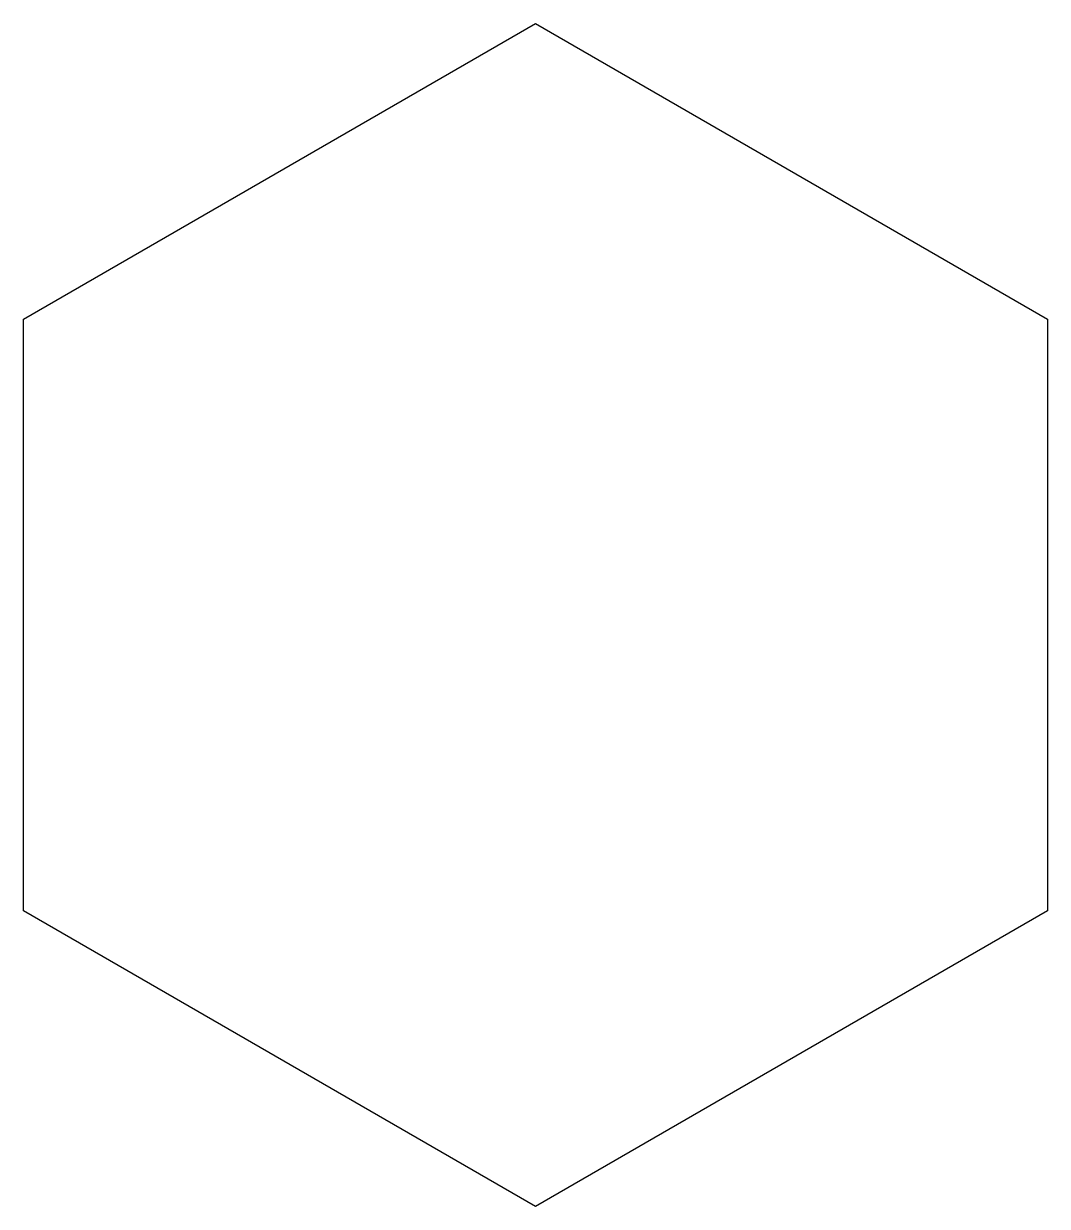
# Model space of a CAD drawing. Header units: millimetres. Extents: x -14.6 to 14.6, y -16.8 to 16.8.
import ezdxf

# ---------------------------------------------------------------- set-up
doc = ezdxf.new("R2010")
doc.units = ezdxf.units.MM
doc.layers.get('0').update_dxf_attribs({"linetype": 'CONTINUOUS'})

msp = doc.modelspace()

# ---------------------------------------------------------------- linework, layer by layer
msp.add_lwpolyline([(14.585, -8.421), (0, -16.841), (-14.585, -8.421), (-14.585, 8.421), (0, 16.841), (14.585, 8.421)], close=True)

doc.saveas('drawing.dxf')
